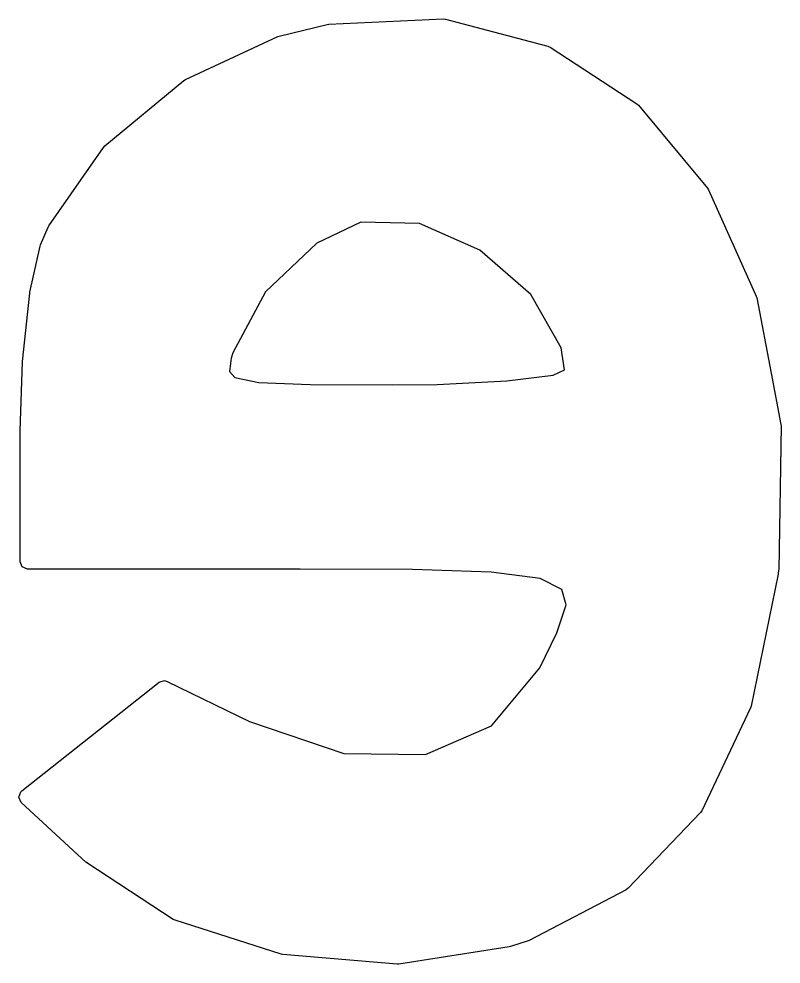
# Model space of a CAD drawing. Header units: inches. Extents: x 0.98 to 7.44, y -5.29 to -1.05.
# Drawn here: x 4.099 to 4.11907, y -1.57794 to -1.55307 of the extents above; entities that cross this region are included whole.
import ezdxf

# ---------------------------------------------------------------- set-up
doc = ezdxf.new("R2010")
doc.units = ezdxf.units.IN
doc.header["$MEASUREMENT"] = 0
doc.layers.add('BLACK', color=250, linetype='CONTINUOUS')

msp = doc.modelspace()

# ---------------------------------------------------------------- linework, layer by layer
at = {"layer": 'BLACK', "linetype": 'CONTINUOUS'}
for p, q in [((4.105855, -1.55352), (4.107123, -1.553213)), ((4.107123, -1.553213), (4.10716, -1.553207)), ((4.10716, -1.553207), (4.110181, -1.553067)), ((4.110181, -1.553067), (4.11024, -1.553073)), ((4.11024, -1.553073), (4.112931, -1.553786)), ((4.103389, -1.554661), (4.105819, -1.553533)), ((4.105819, -1.553533), (4.105855, -1.55352)), ((4.112931, -1.553786), (4.112988, -1.553812)), ((4.112988, -1.553812), (4.115277, -1.555299)), ((4.101268, -1.55641), (4.103346, -1.554688)), ((4.103346, -1.554688), (4.103389, -1.554661)), ((4.115277, -1.555299), (4.115321, -1.555338)), ((4.115321, -1.555338), (4.117132, -1.55752)), ((4.099794, -1.558514), (4.101232, -1.556449)), ((4.101232, -1.556449), (4.101268, -1.55641)), ((4.117132, -1.55752), (4.11716, -1.557564)), ((4.11716, -1.557564), (4.11842, -1.560361)), ((4.099774, -1.558549), (4.099794, -1.558514)), ((4.108004, -1.558417), (4.106845, -1.558967)), ((4.109551, -1.558451), (4.108004, -1.558417)), ((4.111143, -1.559151), (4.109551, -1.558451)), ((4.099576, -1.559013), (4.099774, -1.558549)), ((4.099565, -1.559047), (4.099576, -1.559013)), ((4.106845, -1.558967), (4.105498, -1.560253)), ((4.099294, -1.560262), (4.099565, -1.559047)), ((4.112483, -1.560315), (4.111143, -1.559151)), ((4.099291, -1.560284), (4.099294, -1.560262)), ((4.105498, -1.560253), (4.104637, -1.561856)), ((4.099101, -1.562081), (4.099291, -1.560284)), ((4.113281, -1.561722), (4.112483, -1.560315)), ((4.11842, -1.560361), (4.118434, -1.560405)), ((4.118434, -1.560405), (4.118811, -1.562386)), ((4.113371, -1.562305), (4.113281, -1.561722)), ((4.104595, -1.561998), (4.104547, -1.562348)), ((4.104637, -1.561856), (4.104595, -1.561998)), ((4.099035, -1.56391), (4.0991, -1.562094)), ((4.0991, -1.562094), (4.099101, -1.562081)), ((4.104547, -1.562348), (4.104687, -1.562507)), ((4.104687, -1.562507), (4.105325, -1.562635)), ((4.111855, -1.562594), (4.113073, -1.562439)), ((4.113073, -1.562439), (4.113371, -1.562305)), ((4.118811, -1.562386), (4.119069, -1.563738)), ((4.105325, -1.562635), (4.106672, -1.562689)), ((4.106672, -1.562689), (4.108851, -1.562698)), ((4.108851, -1.562698), (4.110018, -1.562684)), ((4.110018, -1.562684), (4.111855, -1.562594)), ((4.119069, -1.563738), (4.119073, -1.563778)), ((4.099035, -1.563917), (4.099035, -1.56391)), ((4.099035, -1.56735), (4.099035, -1.563917)), ((4.119073, -1.563778), (4.119009, -1.567567)), ((4.099093, -1.567489), (4.099035, -1.56735)), ((4.099232, -1.567547), (4.099093, -1.567489)), ((4.10641, -1.567547), (4.099232, -1.567547)), ((4.109368, -1.567558), (4.10641, -1.567547)), ((4.11144, -1.567626), (4.109368, -1.567558)), ((4.112724, -1.567796), (4.11144, -1.567626)), ((4.118997, -1.567678), (4.118285, -1.571155)), ((4.118999, -1.56766), (4.118997, -1.567678)), ((4.119008, -1.567586), (4.118999, -1.56766)), ((4.119009, -1.567567), (4.119008, -1.567586)), ((4.113298, -1.568079), (4.112724, -1.567796)), ((4.11341, -1.568485), (4.113298, -1.568079)), ((4.11317, -1.569226), (4.11341, -1.568485)), ((4.112717, -1.570141), (4.11317, -1.569226)), ((4.11145, -1.57167), (4.112717, -1.570141)), ((4.100887, -1.571953), (4.102696, -1.570522)), ((4.102696, -1.570522), (4.102841, -1.570481)), ((4.102841, -1.570481), (4.102904, -1.5705)), ((4.102904, -1.5705), (4.105074, -1.571554)), ((4.11827, -1.5712), (4.116984, -1.573903)), ((4.118285, -1.571155), (4.11827, -1.5712)), ((4.105074, -1.571554), (4.107556, -1.572398)), ((4.10971, -1.572423), (4.11145, -1.57167)), ((4.099077, -1.573384), (4.100887, -1.571953)), ((4.107556, -1.572398), (4.10971, -1.572423)), ((4.099003, -1.573546), (4.099055, -1.573405)), ((4.099055, -1.573405), (4.099077, -1.573384)), ((4.099066, -1.573683), (4.099003, -1.573546)), ((4.100768, -1.575256), (4.099066, -1.573683)), ((4.116984, -1.573903), (4.116948, -1.573954)), ((4.116948, -1.573954), (4.115048, -1.575943)), ((4.100794, -1.575276), (4.100768, -1.575256)), ((4.103067, -1.576762), (4.100794, -1.575276)), ((4.114997, -1.575982), (4.112442, -1.577316)), ((4.115048, -1.575943), (4.114997, -1.575982)), ((4.103114, -1.576784), (4.103067, -1.576762)), ((4.105909, -1.57768), (4.103114, -1.576784)), ((4.112412, -1.577329), (4.111943, -1.577481)), ((4.112442, -1.577316), (4.112412, -1.577329)), ((4.105953, -1.577689), (4.105909, -1.57768)), ((4.111912, -1.577489), (4.109005, -1.577938)), ((4.111943, -1.577481), (4.111912, -1.577489)), ((4.108959, -1.57794), (4.105953, -1.577689)), ((4.109005, -1.577938), (4.108959, -1.57794))]:
    msp.add_line(p, q, dxfattribs=at)

doc.saveas('drawing.dxf')
